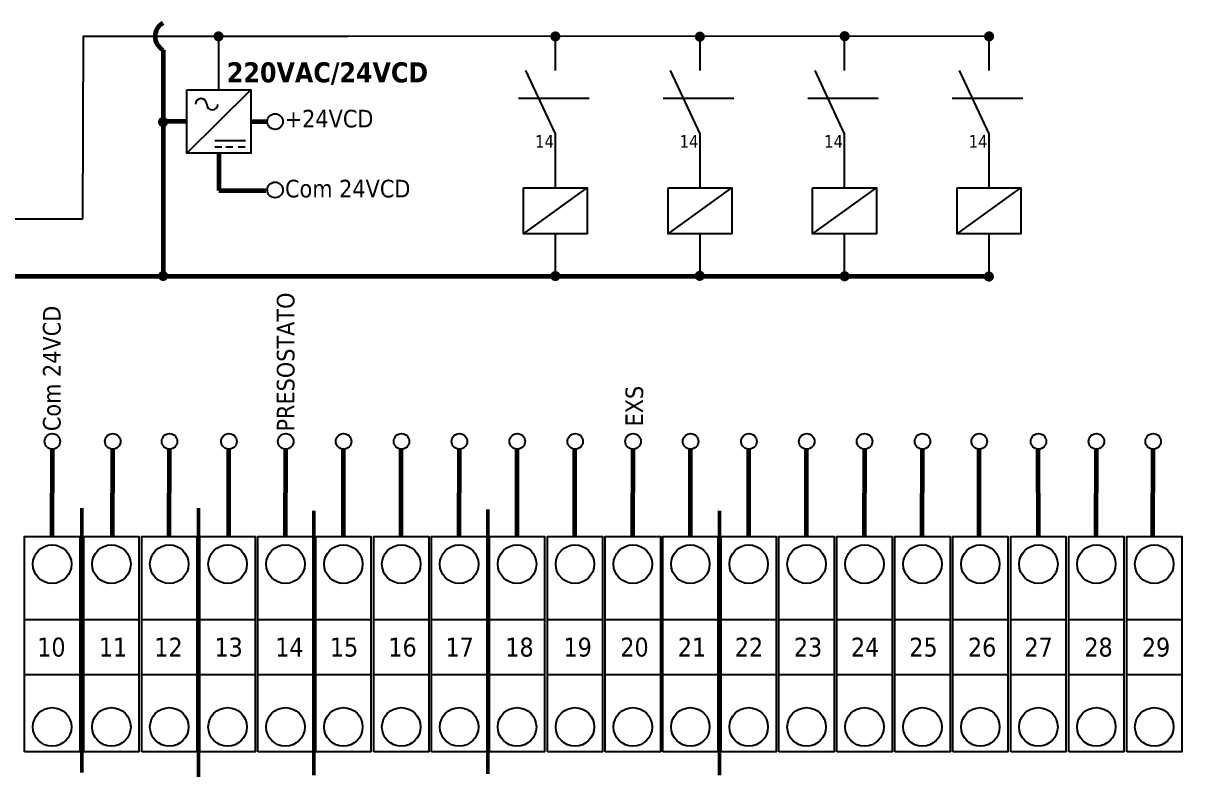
# Model space of a CAD drawing. Header units: inches. Extents: x 6 to 2013, y 5 to 1274.
# Drawn here: x 745.5 to 1205.5, y 5.5 to 304.5 of the extents above; entities that cross this region are included whole.
import ezdxf
from ezdxf.lldxf.tags import DXFTag

# ---------------------------------------------------------------- set-up
doc = ezdxf.new("R2010")
doc.units = ezdxf.units.IN
doc.header["$MEASUREMENT"] = 0
doc.linetypes.add('CONTINU', pattern=[0])
doc.styles.add('TAHOMA_STANDARD', font='tahoma.ttf')
tags = doc.linetypes.add('INTERROMPU2', pattern=[0.375, 0.25, -0.125]).pattern_tags.tags
tags[6:7] = [DXFTag(74, 4), DXFTag(75, 0), DXFTag(340, '0'), DXFTag(46, 0.0), DXFTag(50, 0.0), DXFTag(44, 0.0), DXFTag(45, 0.0)]
tags[4:5] = [DXFTag(74, 4), DXFTag(75, 0), DXFTag(340, '0'), DXFTag(46, 0.0), DXFTag(50, 0.0), DXFTag(44, 0.0), DXFTag(45, 0.0)]

msp = doc.modelspace()

# ---------------------------------------------------------------- linework, layer by layer
at = {"color": 5, "ltscale": 3}
for p, q in [((769.2, 226.92), (769.44, 299.29)), ((727.32, 226.92), (769.2, 226.92))]:
    msp.add_line(p, q, dxfattribs=at)
at = {"color": 5, "linetype": 'CONTINU'}
for p, q in [((874.37, 299.29), (769.24, 299.29)), ((1128.97, 299.34), (874.37, 299.29))]:
    msp.add_line(p, q, dxfattribs=at)
at = {"color": 5}
for p, q in [((823.2, 282.95), (823.2, 299.29)), ((823.2, 278.04), (823.2, 282.95))]:
    msp.add_line(p, q, dxfattribs=at)
for p, q in [((956.84, 285.69), (956.84, 299.34)), ((1014.22, 285.69), (1014.22, 299.34)), ((1071.59, 285.69), (1071.59, 299.34)), ((1128.97, 285.69), (1128.97, 299.34)), ((956.84, 260.54), (945.14, 285.69)), ((1014.22, 260.54), (1002.52, 285.69)), ((1071.59, 260.54), (1059.89, 285.69)), ((1128.97, 260.54), (1117.27, 285.69)), ((810.55, 252.92), (835.85, 278.04)), ((810.55, 265.48), (803.44, 265.48)), ((821.65, 258.02), (833.75, 258.02)), ((956.84, 239.19), (956.84, 260.54)), ((1014.22, 239.19), (1014.22, 260.54)), ((1071.59, 239.19), (1071.59, 260.54)), ((1128.97, 239.19), (1128.97, 260.54)), ((821.65, 255.47), (824.45, 255.47)), ((826, 255.47), (828.8, 255.47)), ((830.9, 255.47), (833.7, 255.47)), ((944.19, 220.94), (969.49, 239.19)), ((1001.57, 220.94), (1026.87, 239.19)), ((1058.94, 220.94), (1084.24, 239.19)), ((1116.32, 220.94), (1141.62, 239.19)), ((956.84, 204.15), (956.84, 220.94)), ((1014.22, 204.15), (1014.22, 220.94)), ((1071.59, 204.15), (1071.59, 220.94)), ((1128.97, 204.15), (1128.97, 220.94)), ((860.97, 111.02), (860.97, 6.11)), ((929.97, 111.52), (929.97, 6.61)), ((1022, 111.02), (1022, 6.11)), ((746.07, 67.93), (767.97, 67.93)), ((769.6, 67.93), (791.49, 67.93)), ((792.59, 67.93), (814.48, 67.93)), ((815.72, 67.93), (837.61, 67.93)), ((838.71, 67.93), (860.6, 67.93)), ((861.7, 67.93), (883.59, 67.93)), ((884.68, 67.93), (906.57, 67.93)), ((907.67, 67.93), (929.56, 67.93)), ((930.65, 67.93), (952.55, 67.93)), ((953.64, 67.93), (975.53, 67.93)), ((976.63, 67.93), (998.52, 67.93)), ((999.45, 67.93), (1021.34, 67.93)), ((1022.6, 67.93), (1044.49, 67.93)), ((1045.58, 67.93), (1067.48, 67.93)), ((1068.57, 67.93), (1090.46, 67.93)), ((1091.58, 67.93), (1113.48, 67.93)), ((1114.57, 67.93), (1136.46, 67.93)), ((1137.61, 67.93), (1159.5, 67.93)), ((1160.62, 67.93), (1182.51, 67.93)), ((1183.61, 67.93), (1205.5, 67.93)), ((746.07, 46.04), (767.97, 46.04)), ((769.6, 46.04), (791.49, 46.04)), ((792.59, 46.04), (814.48, 46.04)), ((815.72, 46.04), (837.61, 46.04)), ((838.71, 46.04), (860.6, 46.04)), ((861.7, 46.04), (883.59, 46.04)), ((884.68, 46.04), (906.57, 46.04)), ((907.67, 46.04), (929.56, 46.04)), ((930.65, 46.04), (952.55, 46.04)), ((953.64, 46.04), (975.53, 46.04)), ((976.63, 46.04), (998.52, 46.04)), ((999.45, 46.04), (1021.34, 46.04)), ((1022.6, 46.04), (1044.49, 46.04)), ((1045.58, 46.04), (1067.48, 46.04)), ((1068.57, 46.04), (1090.46, 46.04)), ((1091.58, 46.04), (1113.48, 46.04)), ((1114.57, 46.04), (1136.46, 46.04)), ((1137.61, 46.04), (1159.5, 46.04)), ((1160.62, 46.04), (1182.51, 46.04)), ((1183.61, 46.04), (1205.5, 46.04))]:
    msp.add_line(p, q)
at = {"color": 9, "lineweight": 60, "ltscale": 3}
msp.add_line((801.05, 293.95), (801.05, 265.48), dxfattribs=at)
at = {"linetype": 'INTERROMPU2'}
for p, q in [((942.22, 274.72), (970.22, 274.72)), ((999.6, 274.72), (1027.6, 274.72)), ((1056.98, 274.72), (1084.98, 274.72)), ((1114.36, 274.72), (1142.36, 274.72))]:
    msp.add_line(p, q, dxfattribs=at)
at = {"color": 9, "lineweight": 60}
for p, q in [((810.55, 265.48), (801.05, 265.48)), ((801.05, 265.48), (801.05, 204.15)), ((684.01, 204.15), (1128.97, 204.15))]:
    msp.add_line(p, q, dxfattribs=at)
at = {"color": 2, "lineweight": 60, "true_color": 0xeded07}
for p, q in [((835.85, 265.48), (842.44, 265.48)), ((842.44, 265.48), (842.44, 265.48)), ((823.2, 252.92), (823.2, 238.15)), ((823.2, 238.15), (841.81, 238.15)), ((757.02, 100.77), (757.14, 135.45)), ((781, 100.77), (781.12, 135.45)), ((803.53, 100.77), (803.65, 135.45)), ((827.13, 100.77), (827.13, 135.45)), ((849.66, 100.77), (849.77, 135.45)), ((872.64, 100.77), (872.64, 135.45)), ((895.63, 100.77), (895.63, 135.45)), ((918.61, 100.77), (918.69, 135.45)), ((941.6, 100.77), (941.6, 135.45)), ((964.59, 100.77), (964.59, 135.45)), ((987.57, 100.77), (987.69, 135.45)), ((1010.39, 100.77), (1010.39, 135.45)), ((1033.54, 100.77), (1033.66, 135.45)), ((1056.53, 100.77), (1056.5, 135.45)), ((1079.52, 100.77), (1079.6, 135.45)), ((1102.47, 100.77), (1102.59, 135.45)), ((1125, 100.77), (1125, 135.45)), ((1148.55, 100.77), (1148.53, 135.45)), ((1171.51, 100.77), (1171.62, 135.45)), ((1194.03, 100.77), (1194.15, 135.45))]:
    msp.add_line(p, q, dxfattribs=at)
at = {"linetype": 'CONTINU', "lineweight": 50}
for p, q in [((768.79, 112.02), (768.79, 7.11)), ((815.13, 112.02), (815.13, 5.46)), ((860.97, 111.02), (860.97, 6.11)), ((929.97, 111.52), (929.97, 6.61)), ((1022, 111.02), (1022, 6.11))]:
    msp.add_line(p, q, dxfattribs=at)
at = {"color": 5}
for points in [[(824.1, 299.27, 2, 2, 1), (822.1, 299.27, 2, 2, 1)], [(957.79, 299.26, 2, 2, 1), (955.79, 299.26, 2, 2, 1)], [(1015.17, 299.16, 2, 2, 1), (1013.17, 299.16, 2, 2, 1)], [(1072.64, 299.35, 2, 2, 1), (1070.64, 299.35, 2, 2, 1)], [(1129.99, 299.27, 2, 2, 1), (1127.99, 299.27, 2, 2, 1)]]:
    msp.add_lwpolyline(points, format="xyseb", close=True, dxfattribs=at)
for points in [[(810.55, 278.04), (835.85, 278.04), (835.85, 252.92), (810.55, 252.92)], [(944.19, 239.19), (969.49, 239.19), (969.49, 220.94), (944.19, 220.94)], [(1001.57, 239.19), (1026.87, 239.19), (1026.87, 220.94), (1001.57, 220.94)], [(1058.94, 239.19), (1084.24, 239.19), (1084.24, 220.94), (1058.94, 220.94)], [(1116.32, 239.19), (1141.62, 239.19), (1141.62, 220.94), (1116.32, 220.94)], [(746.07, 15.39), (746.07, 100.77), (767.97, 100.77), (767.97, 15.39)], [(769.6, 15.39), (769.6, 100.77), (791.49, 100.77), (791.49, 15.39)], [(792.59, 15.39), (792.59, 100.77), (814.48, 100.77), (814.48, 15.39)], [(815.72, 15.39), (815.72, 100.77), (837.61, 100.77), (837.61, 15.39)], [(838.71, 15.39), (838.71, 100.77), (860.6, 100.77), (860.6, 15.39)], [(861.7, 15.39), (861.7, 100.77), (883.59, 100.77), (883.59, 15.39)], [(884.68, 15.39), (884.68, 100.77), (906.57, 100.77), (906.57, 15.39)], [(907.67, 15.39), (907.67, 100.77), (929.56, 100.77), (929.56, 15.39)], [(930.65, 15.39), (930.65, 100.77), (952.55, 100.77), (952.55, 15.39)], [(953.64, 15.39), (953.64, 100.77), (975.53, 100.77), (975.53, 15.39)], [(976.63, 15.39), (976.63, 100.77), (998.52, 100.77), (998.52, 15.39)], [(999.45, 15.39), (999.45, 100.77), (1021.34, 100.77), (1021.34, 15.39)], [(1022.6, 15.39), (1022.6, 100.77), (1044.49, 100.77), (1044.49, 15.39)], [(1045.58, 15.39), (1045.58, 100.77), (1067.48, 100.77), (1067.48, 15.39)], [(1068.57, 15.39), (1068.57, 100.77), (1090.46, 100.77), (1090.46, 15.39)], [(1091.58, 15.39), (1091.58, 100.77), (1113.48, 100.77), (1113.48, 15.39)], [(1114.57, 15.39), (1114.57, 100.77), (1136.46, 100.77), (1136.46, 15.39)], [(1137.61, 15.39), (1137.61, 100.77), (1159.5, 100.77), (1159.5, 15.39)], [(1160.62, 15.39), (1160.62, 100.77), (1182.51, 100.77), (1182.51, 15.39)], [(1183.61, 15.39), (1183.61, 100.77), (1205.5, 100.77), (1205.5, 15.39)]]:
    msp.add_lwpolyline(points, close=True)
at = {"color": 9}
for points in [[(802.06, 265.3, 2, 2, 1), (800.06, 265.3, 2, 2, 1)], [(802.08, 204.21, 2, 2, 1), (800.08, 204.21, 2, 2, 1)], [(957.8, 204.16, 2, 2, 1), (955.8, 204.16, 2, 2, 1)], [(1015.12, 204.25, 2, 2, 1), (1013.12, 204.25, 2, 2, 1)], [(1072.63, 204.08, 2, 2, 1), (1070.63, 204.08, 2, 2, 1)], [(1129.9, 203.98, 2, 2, 1), (1127.9, 203.98, 2, 2, 1)]]:
    msp.add_lwpolyline(points, format="xyseb", close=True, dxfattribs=at)
for centre, radius in [((845.54, 265.48), 3.1), ((845.54, 238.32), 3.1), ((757.1, 138.55), 3.1), ((781.09, 138.55), 3.1), ((803.61, 138.55), 3.1), ((827.21, 138.55), 3.1), ((849.74, 138.55), 3.1), ((872.72, 138.55), 3.1), ((895.71, 138.55), 3.1), ((918.7, 138.55), 3.1), ((941.68, 138.55), 3.1), ((964.67, 138.55), 3.1), ((987.66, 138.55), 3.1), ((1010.48, 138.55), 3.1), ((1033.63, 138.55), 3.1), ((1056.58, 138.55), 3.1), ((1079.57, 138.55), 3.1), ((1102.55, 138.55), 3.1), ((1125.08, 138.55), 3.1), ((1148.6, 138.55), 3.1), ((1171.59, 138.55), 3.1), ((1194.12, 138.55), 3.1), ((757.02, 89.83), 7.66), ((780.54, 89.83), 7.66), ((803.53, 89.83), 7.66), ((826.67, 89.83), 7.66), ((849.66, 89.83), 7.66), ((872.64, 89.83), 7.66), ((895.63, 89.83), 7.66), ((918.61, 89.83), 7.66), ((941.6, 89.83), 7.66), ((964.59, 89.83), 7.66), ((987.57, 89.83), 7.66), ((1010.39, 89.83), 7.66), ((1033.54, 89.83), 7.66), ((1056.53, 89.83), 7.66), ((1079.52, 89.83), 7.66), ((1102.53, 89.83), 7.66), ((1125.52, 89.83), 7.66), ((1148.55, 89.83), 7.66), ((1171.57, 89.83), 7.66), ((1194.55, 89.83), 7.66), ((757.02, 25.25), 7.66), ((780.54, 25.25), 7.66), ((803.53, 25.25), 7.66), ((826.67, 25.25), 7.66), ((849.66, 25.25), 7.66), ((872.64, 25.25), 7.66), ((895.63, 25.25), 7.66), ((918.61, 25.25), 7.66), ((941.6, 25.25), 7.66), ((964.59, 25.25), 7.66), ((987.57, 25.25), 7.66), ((1010.39, 25.25), 7.66), ((1033.54, 25.25), 7.66), ((1056.53, 25.25), 7.66), ((1079.52, 25.25), 7.66), ((1102.53, 25.25), 7.66), ((1125.52, 25.25), 7.66), ((1148.55, 25.25), 7.66), ((1171.57, 25.25), 7.66), ((1194.55, 25.25), 7.66)]:
    msp.add_circle(centre, radius)
at = {"color": 9, "lineweight": 60}
msp.add_arc((803.91, 299.24), 6.02, 118.9544, 241.5436, dxfattribs=at)
for centre, start, end in [((816.17, 272.34), 359.3563, 179.3563), ((820.62, 272.32), 179.3563, 359.3563)]:
    msp.add_arc(centre, 2.23, start, end)

# ---------------------------------------------------------------- texts
at = {"style": 'TAHOMA_STANDARD'}
for s, p in [('10', (751.1, 53.18)), ('11', (775.58, 53.18)), ('12', (797.57, 53.18)), ('13', (821.46, 53.18)), ('14', (845.56, 53.18)), ('15', (867.29, 53.18)), ('16', (890.51, 53.18)), ('17', (913.16, 53.18)), ('18', (936.94, 53.18)), ('19', (960.04, 53.18)), ('20', (982.59, 53.18)), ('21', (1005.41, 53.18)), ('22', (1028.03, 53.18)), ('23', (1051.49, 53.18)), ('24', (1074.13, 53.18)), ('25', (1097.31, 53.18)), ('26', (1120.6, 53.18)), ('27', (1143.01, 53.18)), ('28', (1166.81, 53.18)), ('29', (1189.64, 53.18))]:
    msp.add_text(s, height=7.494, dxfattribs=at).set_placement(p)
at = {"attachment_point": 1, "style": 'TAHOMA_STANDARD'}
for s, width, heights, insert, char_height in [('\\A1;{\\fTahoma|b1|i0|c0|p34;220VAC/24VCD}', 0.9156, [0.271], (826.4, 289), 8), ('\\A1;{\\H0.7x;+24VCD}', 0.5362, [0.125], (849.36, 270.14), 10), ('\\A1;{\\H0.5x;14}', 0.1853, [0.0932], (948.73, 260.09), 10), ('\\A1;{\\H0.5x;14}', 0.1853, [0.0932], (1006.11, 260.09), 10), ('\\A1;{\\H0.5x;14}', 0.1853, [0.0932], (1063.48, 260.09), 10), ('\\A1;{\\H0.5x;14}', 0.1853, [0.0932], (1120.86, 260.09), 10), ('\\A1;{\\H0.7x;Com 24VCD}', 52.7516, [11.3], (849.48, 242.37), 10)]:
    msp.add_mtext_dynamic_manual_height_columns(s, width=width, gutter_width=0.35, heights=heights, dxfattribs=dict(at, insert=insert, char_height=char_height))
at = {"char_height": 10, "attachment_point": 1, "rotation": 90, "style": 'TAHOMA_STANDARD'}
for s, width, heights, insert in [('\\A1;{\\H0.7x;PRESOSTATO}', 0.2495, [0.0932], (846.22, 142.47)), ('\\A1;{\\H0.7x;Com 24VCD}', 60.8368, [9.23], (753.38, 142.61)), ('\\A1;{\\H0.7x;EXS}', 0.2495, [0.0932], (984.64, 144.5))]:
    msp.add_mtext_dynamic_manual_height_columns(s, width=width, gutter_width=0.35, heights=heights, dxfattribs=dict(at, insert=insert))

doc.saveas('drawing.dxf')
